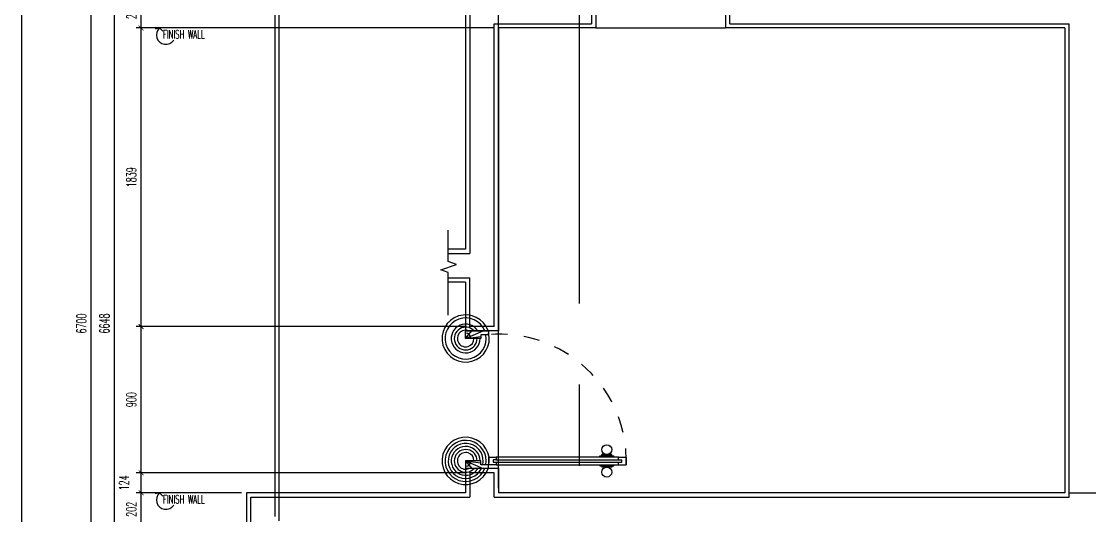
# Model space of a CAD drawing. Extents: x 417610.1 to 417639, y 43413.5 to 43433.4.
# Drawn here: x 417610.1 to 417616.68, y 43426.72 to 43429.76 of the extents above; entities that cross this region are included whole.
import ezdxf

# ---------------------------------------------------------------- set-up
doc = ezdxf.new("R2010")
doc.units = 0
doc.header["$MEASUREMENT"] = 0
doc.header["$PDMODE"] = 3
doc.header["$PDSIZE"] = 0.1
doc.linetypes.add('CENTERX2', pattern=[4, 2.5, -0.5, 0.5, -0.5])
doc.linetypes.add('HIDDEN', pattern=[0.375, 0.25, -0.125])
doc.layers.get('0').update_dxf_attribs({"linetype": 'CONTINUOUS'})
doc.layers.get('DEFPOINTS').update_dxf_attribs({"linetype": 'CONTINUOUS'})
for name, color, linetype in [('2', 2, 'CONTINUOUS'), ('AXES', 11, 'CENTERX2'), ('DIM', 4, 'CONTINUOUS'), ('DOOR', 4, 'CONTINUOUS'), ('DOOR-DIM', 3, 'CONTINUOUS'), ('Plaster', 7, 'CONTINUOUS'), ('TITLE', 6, 'CONTINUOUS'), ('TXT', 2, 'CONTINUOUS'), ('WALL', 6, 'CONTINUOUS')]:
    doc.layers.add(name, color=color, linetype=linetype)
doc.styles.add('ROMANS', font='ROMANS.shx', dxfattribs={"width": 0.6})
doc.dimstyles.new('R50', dxfattribs={"dimscale": 0, "dimtxt": 0.06, "dimasz": 0.03, "dimexe": 0.03, "dimexo": 0.03, "dimgap": 0.03, "dimtad": 1, "dimdec": 0, "dimlfac": 1000, "dimzin": 13, "dimdsep": 46, "dimtxsty": 'ROMANS', "dimblk": 'ARCHTICK', "dimcen": 0.09, "dimclrd": 4, "dimclre": 4, "dimclrt": 2, "dimadec": 0, "dimazin": 0, "dimtfac": 1, "dimtdec": 0, "dimtofl": 0, "dimtmove": 2, "dimatfit": 3, "dimldrblk": 'CLOSEDBLANK', "dimfxl": 0, "dimtolj": 1, "dimtzin": 0, "dimarcsym": 0})

# ---------------------------------------------------------------- blocks, each defined once
blk = doc.blocks.new('DOOR90')
at = {"layer": 'DOOR', "color": 7, "linetype": 'ByBlock'}
for p, q in [((-150, 0), (0, 0)), ((-150, 0), (-150, -25)), ((0, -50), (-113.7, 0)), ((0, -50), (-40.1, 0)), ((0, -50), (0, 0)), ((-1000, -25), (-1050, -25)), ((-1050, -75), (-1050, -25)), ((-1050, -25), (-1050, -75)), ((-1000, -42), (-1020, -42)), ((-1020, -42), (-1020, -58)), ((-1000, -58), (-1020, -58)), ((-1000, -25), (-1000, -42)), ((-1000, -58), (-1000, -75)), ((-877.6, -17.8), (-967.6, -17.8)), ((-967.6, -25), (-967.6, -17.8)), ((-955, -8.8), (-890.2, -8.8)), ((-955, -17.8), (-955, -8.8)), ((-955, -17.8), (-890.2, -17.8)), ((-890.2, -17.8), (-890.2, -8.8)), ((-877.6, -25), (-877.6, -17.8)), ((-200, -25), (-150, -25)), ((-200, -42), (-200, -25)), ((-180, -42), (-200, -42)), ((-200, -58), (-180, -58)), ((-200, -75), (-200, -58)), ((-180, -58), (-180, -42)), ((-150, -25), (-100, -25)), ((-150, -75), (-150, -25)), ((-100, -25), (-100, -50)), ((0, -50), (-100, -36.6)), ((-100, -50), (0, -50)), ((-1000, -75), (-1050, -75)), ((-967.6, -75), (-967.6, -82.2)), ((-877.6, -82.2), (-967.6, -82.2)), ((-955, -82.2), (-890.2, -82.2)), ((-955, -82.2), (-955, -91.2)), ((-955, -91.2), (-890.2, -91.2)), ((-890.2, -82.2), (-890.2, -91.2)), ((-877.6, -75), (-877.6, -82.2)), ((-150, -75), (-200, -75)), ((-150, -875), (-100, -875)), ((-150, -900), (-150, -875)), ((-150, -900), (0, -900)), ((0, -900), (-150, -900)), ((0, -850), (-113.7, -900)), ((-100, -875), (-100, -850)), ((0, -850), (-100, -863.4)), ((-100, -850), (0, -850)), ((0, -850), (-40.1, -900)), ((0, -850), (0, -900))]:
    blk.add_line(p, q, dxfattribs=at)
at = {"layer": 'DOOR', "linetype": 'ByBlock'}
for p, q in [((-200, -25), (-1000, -25)), ((-200, -42), (-1000, -42)), ((-200, -58), (-1000, -58)), ((-1000, -75), (-200, -75))]:
    blk.add_line(p, q, dxfattribs=at)
at = {"layer": 'DOOR', "color": 7, "linetype": 'ByBlock'}
for centre in [(-922.6, 23.5), (-922.6, -123.5)]:
    blk.add_circle(centre, 32.4, dxfattribs=at)
for centre, radius, start, end in [((0, -50), 154.4, 161.10529, 166.28577), ((0, -50), 94.4, 148.01819, 180), ((0, -50), 134.4, 158.15985, 169.28002), ((0, -50), 114.4, 154.08384, 167.37743), ((0, -50), 74.4, 137.77643, 180), ((0, -50), 54.4, 113.20738, 180), ((0, -50), 34.4, 90, 180), ((0, -50), 14.4, 90, 180), ((0, -850), 154.4, 193.71423, 198.89471), ((0, -850), 134.4, 190.71998, 201.84015), ((0, -850), 94.4, 180, 211.98181), ((0, -850), 74.4, 180, 222.22357), ((0, -850), 54.4, 180, 246.79262), ((0, -850), 34.4, 180, 270), ((0, -850), 14.4, 180, 270)]:
    blk.add_arc(centre, radius, start, end, dxfattribs=at)
at = {"layer": 'DOOR', "linetype": 'HIDDEN', "ltscale": 0.5}
blk.add_arc((-222.2, -50), 828.2, 178.27012, 275.00304, dxfattribs=at)
blk = doc.blocks.new('_ARCHTICK')
at = {"color": 0, "linetype": 'ByBlock', "const_width": 0.15}
blk.add_lwpolyline([(-0.5, -0.5), (0.5, 0.5)], dxfattribs=at)
blk = doc.blocks.new('*D112')
at = {"layer": '2', "color": 4, "lineweight": -2}
for p, q in [((417611.4557, 43426.8562), (417610.8069, 43426.8562)), ((417610.8369, 43426.6542), (417610.8369, 43426.8562)), ((417611.6577, 43426.6542), (417610.8069, 43426.6542))]:
    blk.add_line(p, q, dxfattribs=at)
at = {"layer": 'DEFPOINTS', "color": 0}
for p in [(417610.8369, 43426.8562), (417611.4857, 43426.8562), (417611.6877, 43426.6542)]:
    blk.add_point(p, dxfattribs=at)
at = {"layer": '2', "color": 4, "lineweight": -2, "xscale": 0.03, "yscale": 0.03, "zscale": 0.03}
for p, rotation in [((417610.8369, 43426.8562), 90), ((417610.8369, 43426.6542), 270)]:
    blk.add_blockref('_ARCHTICK', p, dxfattribs=dict(at, rotation=rotation))
at = {"layer": '2', "color": 2, "insert": (417610.7769, 43426.7552), "char_height": 0.06, "attachment_point": 5, "rotation": 90, "style": 'ROMANS'}
blk.add_mtext('\\A1;202', dxfattribs=at)
blk = doc.blocks.new('_ClosedBlank')
at = {"color": 0, "linetype": 'ByBlock', "lineweight": -2}
for p, q in [((-1, 0.17), (0, 0)), ((-1, 0.17), (-1, -0.17)), ((0, 0), (-1, -0.17))]:
    blk.add_line(p, q, dxfattribs=at)
blk = doc.blocks.new('*D113')
at = {"layer": '2', "color": 4, "lineweight": -2}
for p, q in [((417612.8317, 43426.9802), (417610.8069, 43426.9802)), ((417610.8369, 43426.8562), (417610.8369, 43426.9802)), ((417611.4557, 43426.8562), (417610.8069, 43426.8562))]:
    blk.add_line(p, q, dxfattribs=at)
at = {"layer": 'DEFPOINTS', "color": 0}
for p in [(417610.8369, 43426.9802), (417612.8617, 43426.9802), (417611.4857, 43426.8562)]:
    blk.add_point(p, dxfattribs=at)
at = {"layer": '2', "color": 4, "lineweight": -2, "xscale": 0.03, "yscale": 0.03, "zscale": 0.03}
for p, rotation in [((417610.8369, 43426.9802), 90), ((417610.8369, 43426.8562), 270)]:
    blk.add_blockref('_ARCHTICK', p, dxfattribs=dict(at, rotation=rotation))
at = {"layer": '2', "color": 2, "insert": (417610.7319, 43426.9182), "char_height": 0.06, "attachment_point": 5, "rotation": 90, "style": 'ROMANS'}
blk.add_mtext('\\A1;124', dxfattribs=at)
blk = doc.blocks.new('*D114')
at = {"layer": '2', "color": 4, "lineweight": -2}
for p, q in [((417612.8317, 43427.8802), (417610.8069, 43427.8802)), ((417610.8369, 43426.9802), (417610.8369, 43427.8802)), ((417612.8317, 43426.9802), (417610.8069, 43426.9802))]:
    blk.add_line(p, q, dxfattribs=at)
at = {"layer": 'DEFPOINTS', "color": 0}
for p in [(417610.8369, 43427.8802), (417612.8617, 43427.8802), (417612.8617, 43426.9802)]:
    blk.add_point(p, dxfattribs=at)
at = {"layer": '2', "color": 4, "lineweight": -2, "xscale": 0.03, "yscale": 0.03, "zscale": 0.03}
for p, rotation in [((417610.8369, 43427.8802), 90), ((417610.8369, 43426.9802), 270)]:
    blk.add_blockref('_ARCHTICK', p, dxfattribs=dict(at, rotation=rotation))
at = {"layer": '2', "color": 2, "insert": (417610.7769, 43427.4302), "char_height": 0.06, "attachment_point": 5, "rotation": 90, "style": 'ROMANS'}
blk.add_mtext('\\A1;900', dxfattribs=at)
blk = doc.blocks.new('*D115')
at = {"layer": '2', "color": 4, "lineweight": -2}
for p, q in [((417613.0077, 43429.7192), (417610.8069, 43429.7192)), ((417610.8369, 43427.8802), (417610.8369, 43429.7192)), ((417612.8317, 43427.8802), (417610.8069, 43427.8802))]:
    blk.add_line(p, q, dxfattribs=at)
at = {"layer": 'DEFPOINTS', "color": 0}
for p in [(417610.8369, 43429.7192), (417613.0377, 43429.7192), (417612.8617, 43427.8802)]:
    blk.add_point(p, dxfattribs=at)
at = {"layer": '2', "color": 4, "lineweight": -2, "xscale": 0.03, "yscale": 0.03, "zscale": 0.03}
for p, rotation in [((417610.8369, 43429.7192), 90), ((417610.8369, 43427.8802), 270)]:
    blk.add_blockref('_ARCHTICK', p, dxfattribs=dict(at, rotation=rotation))
at = {"layer": '2', "color": 2, "insert": (417610.7769, 43428.7997), "char_height": 0.06, "attachment_point": 5, "rotation": 90, "style": 'ROMANS'}
blk.add_mtext('\\A1;1839', dxfattribs=at)
blk = doc.blocks.new('*D116')
at = {"layer": '2', "color": 4, "lineweight": -2}
for p, q in [((417613.0077, 43429.9212), (417610.8069, 43429.9212)), ((417610.8369, 43429.7192), (417610.8369, 43429.9212)), ((417613.0077, 43429.7192), (417610.8069, 43429.7192))]:
    blk.add_line(p, q, dxfattribs=at)
at = {"layer": 'DEFPOINTS', "color": 0}
for p in [(417610.8369, 43429.9212), (417613.0377, 43429.9212), (417613.0377, 43429.7192)]:
    blk.add_point(p, dxfattribs=at)
at = {"layer": '2', "color": 4, "lineweight": -2, "xscale": 0.03, "yscale": 0.03, "zscale": 0.03}
for p, rotation in [((417610.8369, 43429.9212), 90), ((417610.8369, 43429.7192), 270)]:
    blk.add_blockref('_ARCHTICK', p, dxfattribs=dict(at, rotation=rotation))
at = {"layer": '2', "color": 2, "insert": (417610.7769, 43429.8202), "char_height": 0.06, "attachment_point": 5, "rotation": 90, "style": 'ROMANS'}
blk.add_mtext('\\A1;202', dxfattribs=at)
blk = doc.blocks.new('*D118')
at = {"layer": '2', "color": 4, "lineweight": -2}
for p, q in [((417613.0077, 43431.2232), (417610.6415, 43431.2232)), ((417610.6715, 43431.2232), (417610.6715, 43424.5752)), ((417611.6577, 43424.5752), (417610.6415, 43424.5752))]:
    blk.add_line(p, q, dxfattribs=at)
at = {"layer": 'DEFPOINTS', "color": 0}
for p in [(417613.0377, 43431.2232), (417610.6715, 43424.5752), (417611.6877, 43424.5752)]:
    blk.add_point(p, dxfattribs=at)
at = {"layer": '2', "color": 4, "lineweight": -2, "xscale": 0.03, "yscale": 0.03, "zscale": 0.03}
for p, rotation in [((417610.6715, 43431.2232), 90), ((417610.6715, 43424.5752), 270)]:
    blk.add_blockref('_ARCHTICK', p, dxfattribs=dict(at, rotation=rotation))
at = {"layer": '2', "color": 2, "insert": (417610.6115, 43427.8992), "char_height": 0.06, "attachment_point": 5, "rotation": 90, "style": 'ROMANS'}
blk.add_mtext('\\A1;6648', dxfattribs=at)
blk = doc.blocks.new('*D119')
at = {"layer": '2', "color": 4, "lineweight": -2}
for p, q in [((417612.9817, 43431.2492), (417610.4992, 43431.2492)), ((417610.5292, 43424.5492), (417610.5292, 43431.2492)), ((417611.6317, 43424.5492), (417610.4992, 43424.5492))]:
    blk.add_line(p, q, dxfattribs=at)
at = {"layer": 'DEFPOINTS', "color": 0}
for p in [(417610.5292, 43431.2492), (417613.0117, 43431.2492), (417611.6617, 43424.5492)]:
    blk.add_point(p, dxfattribs=at)
at = {"layer": '2', "color": 4, "lineweight": -2, "xscale": 0.03, "yscale": 0.03, "zscale": 0.03}
for p, rotation in [((417610.5292, 43431.2492), 90), ((417610.5292, 43424.5492), 270)]:
    blk.add_blockref('_ARCHTICK', p, dxfattribs=dict(at, rotation=rotation))
at = {"layer": '2', "color": 2, "insert": (417610.4692, 43427.8992), "char_height": 0.06, "attachment_point": 5, "rotation": 90, "style": 'ROMANS'}
blk.add_mtext('\\A1;6700', dxfattribs=at)
blk = doc.blocks.new('*D122')
at = {"layer": '2', "color": 4, "lineweight": -2}
for p, q in [((417616.5557, 43426.8562), (417620.7315, 43426.8562)), ((417620.7015, 43426.6542), (417620.7015, 43426.8562)), ((417616.5557, 43426.6542), (417620.7315, 43426.6542))]:
    blk.add_line(p, q, dxfattribs=at)
at = {"layer": 'DEFPOINTS', "color": 0}
for p in [(417616.5257, 43426.8562), (417620.7015, 43426.8562), (417616.5257, 43426.6542)]:
    blk.add_point(p, dxfattribs=at)
at = {"layer": '2', "color": 4, "lineweight": -2, "xscale": 0.03, "yscale": 0.03, "zscale": 0.03}
for p, rotation in [((417620.7015, 43426.8562), 90), ((417620.7015, 43426.6542), 270)]:
    blk.add_blockref('_ARCHTICK', p, dxfattribs=dict(at, rotation=rotation))
at = {"layer": '2', "color": 2, "insert": (417620.6415, 43426.7552), "char_height": 0.06, "attachment_point": 5, "rotation": 90, "style": 'ROMANS'}
blk.add_mtext('\\A1;202', dxfattribs=at)
blk = doc.blocks.new('*D123')
at = {"layer": '2', "color": 4, "lineweight": -2}
for p, q in [((417619.5907, 43428.3553), (417620.7315, 43428.3553)), ((417620.7015, 43426.8562), (417620.7015, 43428.3553)), ((417616.5557, 43426.8562), (417620.7315, 43426.8562))]:
    blk.add_line(p, q, dxfattribs=at)
at = {"layer": 'DEFPOINTS', "color": 0}
for p in [(417619.5607, 43428.3553), (417620.7015, 43428.3553), (417616.5257, 43426.8562)]:
    blk.add_point(p, dxfattribs=at)
at = {"layer": '2', "color": 4, "lineweight": -2, "xscale": 0.03, "yscale": 0.03, "zscale": 0.03}
for p, rotation in [((417620.7015, 43428.3553), 90), ((417620.7015, 43426.8562), 270)]:
    blk.add_blockref('_ARCHTICK', p, dxfattribs=dict(at, rotation=rotation))
at = {"layer": '2', "color": 2, "insert": (417620.6415, 43427.6058), "char_height": 0.06, "attachment_point": 5, "rotation": 90, "style": 'ROMANS'}
blk.add_mtext('\\A1;1499', dxfattribs=at)
blk = doc.blocks.new('*D128')
at = {"layer": '2', "color": 4, "lineweight": -2}
for p, q in [((417619.5907, 43431.2232), (417620.8739, 43431.2232)), ((417620.8439, 43431.2232), (417620.8439, 43424.5752)), ((417616.5557, 43424.5752), (417620.8739, 43424.5752))]:
    blk.add_line(p, q, dxfattribs=at)
at = {"layer": 'DEFPOINTS', "color": 0}
for p in [(417619.5607, 43431.2232), (417616.5257, 43424.5752), (417620.8439, 43424.5752)]:
    blk.add_point(p, dxfattribs=at)
at = {"layer": '2', "color": 4, "lineweight": -2, "xscale": 0.03, "yscale": 0.03, "zscale": 0.03}
for p, rotation in [((417620.8439, 43431.2232), 90), ((417620.8439, 43424.5752), 270)]:
    blk.add_blockref('_ARCHTICK', p, dxfattribs=dict(at, rotation=rotation))
at = {"layer": '2', "color": 2, "insert": (417620.7839, 43427.8992), "char_height": 0.06, "attachment_point": 5, "rotation": 90, "style": 'ROMANS'}
blk.add_mtext('\\A1;6648', dxfattribs=at)
blk = doc.blocks.new('*D129')
at = {"layer": '2', "color": 4, "lineweight": -2}
for p, q in [((417619.6167, 43431.2492), (417621.0473, 43431.2492)), ((417621.0173, 43424.5492), (417621.0173, 43431.2492)), ((417616.5817, 43424.5492), (417621.0473, 43424.5492))]:
    blk.add_line(p, q, dxfattribs=at)
at = {"layer": 'DEFPOINTS', "color": 0}
for p in [(417619.5867, 43431.2492), (417621.0173, 43431.2492), (417616.5517, 43424.5492)]:
    blk.add_point(p, dxfattribs=at)
at = {"layer": '2', "color": 4, "lineweight": -2, "xscale": 0.03, "yscale": 0.03, "zscale": 0.03}
for p, rotation in [((417621.0173, 43431.2492), 90), ((417621.0173, 43424.5492), 270)]:
    blk.add_blockref('_ARCHTICK', p, dxfattribs=dict(at, rotation=rotation))
at = {"layer": '2', "color": 2, "insert": (417620.9573, 43427.8992), "char_height": 0.06, "attachment_point": 5, "rotation": 90, "style": 'ROMANS'}
blk.add_mtext('\\A1;6700', dxfattribs=at)
blk = doc.blocks.new('*D130')
at = {"layer": '2', "color": 4, "lineweight": -2}
for p, q in [((417611.6877, 43426.6842), (417611.6877, 43432.53)), ((417611.6877, 43432.5), (417613.0377, 43432.5)), ((417613.0377, 43426.8862), (417613.0377, 43432.53))]:
    blk.add_line(p, q, dxfattribs=at)
at = {"layer": 'DEFPOINTS', "color": 0}
for p in [(417613.0377, 43432.5), (417613.0377, 43426.8562), (417611.6877, 43426.6542)]:
    blk.add_point(p, dxfattribs=at)
at = {"layer": '2', "color": 4, "lineweight": -2, "xscale": 0.03, "yscale": 0.03, "zscale": 0.03, "rotation": 180}
blk.add_blockref('_ARCHTICK', (417611.6877, 43432.5), dxfattribs=at)
at = {"layer": '2', "color": 4, "lineweight": -2, "xscale": 0.03, "yscale": 0.03, "zscale": 0.03}
blk.add_blockref('_ARCHTICK', (417613.0377, 43432.5), dxfattribs=at)
at = {"layer": '2', "color": 2, "insert": (417612.3627, 43432.56), "char_height": 0.06, "attachment_point": 5, "style": 'ROMANS'}
blk.add_mtext('\\A1;1350', dxfattribs=at)
blk = doc.blocks.new('*D131')
at = {"layer": '2', "color": 4, "lineweight": -2}
for p, q in [((417613.0377, 43426.8862), (417613.0377, 43432.53)), ((417613.0377, 43432.5), (417614.7357, 43432.5)), ((417614.7357, 43431.2532), (417614.7357, 43432.53))]:
    blk.add_line(p, q, dxfattribs=at)
at = {"layer": 'DEFPOINTS', "color": 0}
for p in [(417614.7357, 43432.5), (417614.7357, 43431.2232), (417613.0377, 43426.8562)]:
    blk.add_point(p, dxfattribs=at)
at = {"layer": '2', "color": 4, "lineweight": -2, "xscale": 0.03, "yscale": 0.03, "zscale": 0.03, "rotation": 180}
blk.add_blockref('_ARCHTICK', (417613.0377, 43432.5), dxfattribs=at)
at = {"layer": '2', "color": 4, "lineweight": -2, "xscale": 0.03, "yscale": 0.03, "zscale": 0.03}
blk.add_blockref('_ARCHTICK', (417614.7357, 43432.5), dxfattribs=at)
at = {"layer": '2', "color": 2, "insert": (417613.8867, 43432.56), "char_height": 0.06, "attachment_point": 5, "style": 'ROMANS'}
blk.add_mtext('\\A1;1698', dxfattribs=at)
blk = doc.blocks.new('*D147')
at = {"layer": '2', "color": 4, "lineweight": -2}
for p, q in [((417611.6877, 43426.6842), (417611.6877, 43432.6794)), ((417619.5607, 43432.6494), (417611.6877, 43432.6494)), ((417619.5607, 43431.2532), (417619.5607, 43432.6794))]:
    blk.add_line(p, q, dxfattribs=at)
at = {"layer": 'DEFPOINTS', "color": 0}
for p in [(417611.6877, 43432.6494), (417619.5607, 43431.2232), (417611.6877, 43426.6542)]:
    blk.add_point(p, dxfattribs=at)
at = {"layer": '2', "color": 4, "lineweight": -2, "xscale": 0.03, "yscale": 0.03, "zscale": 0.03, "rotation": 180}
blk.add_blockref('_ARCHTICK', (417611.6877, 43432.6494), dxfattribs=at)
at = {"layer": '2', "color": 4, "lineweight": -2, "xscale": 0.03, "yscale": 0.03, "zscale": 0.03}
blk.add_blockref('_ARCHTICK', (417619.5607, 43432.6494), dxfattribs=at)
at = {"layer": '2', "color": 2, "insert": (417615.6242, 43432.7094), "char_height": 0.06, "attachment_point": 5, "style": 'ROMANS'}
blk.add_mtext('\\A1;7873', dxfattribs=at)
blk = doc.blocks.new('*D148')
at = {"layer": '2', "color": 4, "lineweight": -2}
for p, q in [((417611.6617, 43426.7102), (417611.6617, 43432.8217)), ((417619.5867, 43431.2792), (417619.5867, 43432.8217)), ((417611.6617, 43432.7917), (417619.5867, 43432.7917))]:
    blk.add_line(p, q, dxfattribs=at)
at = {"layer": 'DEFPOINTS', "color": 0}
for p in [(417619.5867, 43432.7917), (417619.5867, 43431.2492), (417611.6617, 43426.6802)]:
    blk.add_point(p, dxfattribs=at)
at = {"layer": '2', "color": 4, "lineweight": -2, "xscale": 0.03, "yscale": 0.03, "zscale": 0.03, "rotation": 180}
blk.add_blockref('_ARCHTICK', (417611.6617, 43432.7917), dxfattribs=at)
at = {"layer": '2', "color": 4, "lineweight": -2, "xscale": 0.03, "yscale": 0.03, "zscale": 0.03}
blk.add_blockref('_ARCHTICK', (417619.5867, 43432.7917), dxfattribs=at)
at = {"layer": '2', "color": 2, "insert": (417615.6242, 43432.8517), "char_height": 0.06, "attachment_point": 5, "style": 'ROMANS'}
blk.add_mtext('\\A1;7925', dxfattribs=at)
blk = doc.blocks.new('FINISH.W')
at = {"layer": 'DIM'}
blk.add_arc((0.0435, -0.0496), 0.066, 131.22072, 326.8229, dxfattribs=at)
at = {"layer": 'WALL'}
for q in [(-0.0318, -0.0075), (0.0228, -0.0234)]:
    blk.add_line((0, 0), q, dxfattribs=at)
at = {"layer": 'TXT', "style": 'ROMANS', "width": 0.6}
blk.add_text('FINISH WALL', height=0.06, dxfattribs=at).set_placement((0.0232, -0.0748))

msp = doc.modelspace()

# ---------------------------------------------------------------- linework, layer by layer
at = {"layer": '2'}
msp.add_line((417613.6377, 43429.7192), (417614.4357, 43429.7192), dxfattribs=at)
msp.add_lwpolyline([(417612.7276, 43427.9505), (417612.7276, 43428.214), (417612.6836, 43428.23), (417612.7795, 43428.2621), (417612.7276, 43428.2821), (417612.7276, 43428.4747)], dxfattribs=at)
at = {"layer": 'AXES'}
msp.add_line((417613.5367, 43424.0232), (417613.5367, 43432.9369), dxfattribs=at)
at = {"layer": 'Plaster'}
for p, q in [((417612.8357, 43431.2232), (417612.8357, 43428.3562)), ((417613.6377, 43429.9212), (417613.6377, 43429.7192)), ((417614.4357, 43429.9212), (417614.4357, 43429.7192)), ((417613.6377, 43429.7192), (417613.0377, 43429.7192)), ((417613.0377, 43429.7192), (417613.0377, 43427.8542)), ((417616.5257, 43429.7192), (417614.4357, 43429.7192)), ((417616.5257, 43429.7192), (417616.5257, 43426.8562)), ((417612.8357, 43428.3562), (417612.7276, 43428.3562)), ((417612.8357, 43428.1542), (417612.7276, 43428.1542)), ((417612.8357, 43428.1542), (417612.8357, 43427.8542)), ((417613.0377, 43427.8542), (417612.8357, 43427.8542)), ((417612.8357, 43427.0062), (417612.8357, 43426.8562)), ((417613.0377, 43427.0062), (417612.8357, 43427.0062)), ((417613.0377, 43427.0062), (417613.0377, 43426.8562)), ((417612.8357, 43426.8562), (417611.4857, 43426.8562)), ((417611.4857, 43426.8562), (417611.4857, 43426.5042)), ((417616.5257, 43426.8562), (417613.0377, 43426.8562))]:
    msp.add_line(p, q, dxfattribs=at)
at = {"layer": 'TITLE'}
msp.add_line((417610.0994, 43433.42), (417610.0994, 43413.495), dxfattribs=at)
at = {"layer": 'WALL'}
for p, q in [((417612.8617, 43431.2532), (417612.8617, 43428.3302)), ((417613.6117, 43429.8952), (417613.6117, 43429.7452)), ((417614.4617, 43429.7452), (417614.4617, 43429.8952)), ((417613.0117, 43429.7452), (417613.6117, 43429.7452)), ((417613.0117, 43427.8802), (417613.0117, 43429.7452)), ((417614.4617, 43429.7452), (417616.5517, 43429.7452)), ((417616.5517, 43426.8302), (417616.5517, 43429.7452)), ((417612.7276, 43428.3302), (417612.8617, 43428.3302)), ((417612.7276, 43428.1802), (417612.8617, 43428.1802)), ((417612.8617, 43427.8802), (417612.8617, 43428.1802)), ((417613.0117, 43427.8802), (417612.8617, 43427.8802)), ((417613.0117, 43426.9802), (417612.8617, 43426.9802)), ((417612.8617, 43426.9802), (417612.8617, 43426.8302)), ((417613.0117, 43426.8302), (417613.0117, 43426.9802)), ((417611.5117, 43426.8302), (417612.8617, 43426.8302)), ((417611.5117, 43426.5302), (417611.5117, 43426.8302)), ((417613.0117, 43426.8302), (417616.5517, 43426.8302))]:
    msp.add_line(p, q, dxfattribs=at)

# ---------------------------------------------------------------- block references
at = {"layer": 'DOOR-DIM', "xscale": 0.0009422227935114826, "yscale": 0.0009422227386669004, "zscale": 0.0009422227487583035, "rotation": 180}
msp.add_blockref('DOOR90', (417612.8357, 43427.0062), dxfattribs=at)
at = {"layer": 'WALL', "xscale": 0.874999999996362, "yscale": 0.874999999996362, "zscale": 0.875}
for p in [(417610.9511, 43429.7192), (417610.9511, 43426.8562)]:
    msp.add_blockref('FINISH.W', p, dxfattribs=at)

# ---------------------------------------------------------------- dimensions: what is measured, and where the dimension line sits
at = {"layer": '2'}
for base, p1, p2, picture, middle in [((417619.5867, 43432.7917), (417611.6617, 43426.6802), (417619.5867, 43431.2492), '*D148', (417615.6242, 43432.8517)), ((417611.6877, 43432.6494), (417619.5607, 43431.2232), (417611.6877, 43426.6542), '*D147', (417615.6242, 43432.7094)), ((417613.0377, 43432.5), (417611.6877, 43426.6542), (417613.0377, 43426.8562), '*D130', (417612.3627, 43432.56)), ((417614.7357, 43432.5), (417613.0377, 43426.8562), (417614.7357, 43431.2232), '*D131', (417613.8867, 43432.56))]:
    dim = msp.add_linear_dim(base=base, p1=p1, p2=p2, dimstyle='R50', override={"dimscale": 1}, dxfattribs=at)
    dim.commit()
    dim.dimension.update_dxf_attribs({"geometry": picture, "text_midpoint": middle})
for base, p1, p2, picture, middle in [((417610.5292, 43431.2492), (417611.6617, 43424.5492), (417613.0117, 43431.2492), '*D119', (417610.4692, 43427.8992)), ((417610.6715, 43424.5752), (417613.0377, 43431.2232), (417611.6877, 43424.5752), '*D118', (417610.6115, 43427.8992)), ((417620.8439, 43424.5752), (417619.5607, 43431.2232), (417616.5257, 43424.5752), '*D128', (417620.7839, 43427.8992)), ((417621.0173, 43431.2492), (417616.5517, 43424.5492), (417619.5867, 43431.2492), '*D129', (417620.9573, 43427.8992)), ((417610.8369, 43429.9212), (417613.0377, 43429.7192), (417613.0377, 43429.9212), '*D116', (417610.7769, 43429.8202)), ((417610.8369, 43429.7192), (417612.8617, 43427.8802), (417613.0377, 43429.7192), '*D115', (417610.7769, 43428.7997)), ((417620.7015, 43428.3553), (417616.5257, 43426.8562), (417619.5607, 43428.3553), '*D123', (417620.6415, 43427.6058)), ((417610.8369, 43427.8802), (417612.8617, 43426.9802), (417612.8617, 43427.8802), '*D114', (417610.7769, 43427.4302)), ((417610.8369, 43426.9802), (417611.4857, 43426.8562), (417612.8617, 43426.9802), '*D113', (417610.7319, 43426.9182)), ((417610.8369, 43426.8562), (417611.6877, 43426.6542), (417611.4857, 43426.8562), '*D112', (417610.7769, 43426.7552)), ((417620.7015, 43426.8562), (417616.5257, 43426.6542), (417616.5257, 43426.8562), '*D122', (417620.6415, 43426.7552))]:
    dim = msp.add_linear_dim(base=base, p1=p1, p2=p2, angle=90, dimstyle='R50', override={"dimscale": 1}, dxfattribs=at)
    dim.commit()
    dim.dimension.update_dxf_attribs({"geometry": picture, "text_midpoint": middle})

doc.saveas('drawing.dxf')
